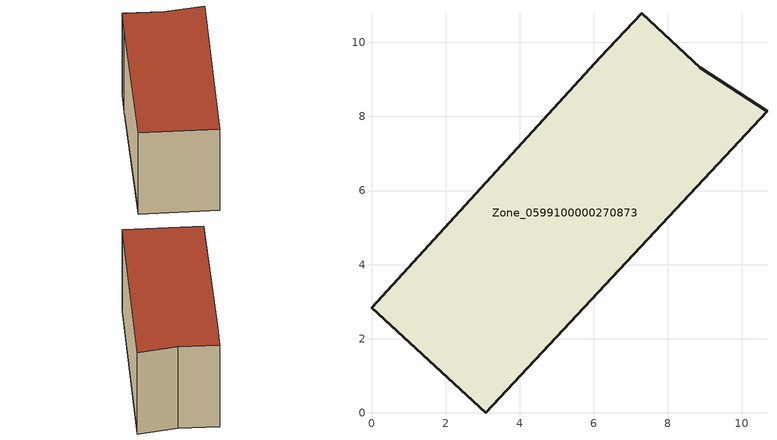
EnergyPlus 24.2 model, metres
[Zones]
Zone_0599100000270873
 floor ground (C_G): 10.68,8.14 3.08,0 0,2.84 6.18,9.6 7.3,10.79 8.88,9.32 z0
 wall outside (C_F): 8.88,9.32 7.3,10.79 6.18,9.6 0,2.84 3.08,0 10.68,8.14 8.88,9.32 z0:5.08
 roof outside (C_R): 3.08,0 10.68,8.14 8.88,9.32 7.3,10.79 6.18,9.6 0,2.84 z5.08
[BUILDING]
Pand.0599100000270873: North Axis=0; Terrain=City; Loads Convergence Tolerance Value=0.04; Temperature Convergence Tolerance Value=0.4; Solar Distribution=FullExterior; Maximum Number of Warmup Days=25; Minimum Number of Warmup Days=1
[Site:Location]
Rotterdam.The.Hague.AP_ZH_NLD Design_Conditions: Latitude=51.96; Longitude=4.45; Time Zone=1; Elevation=-4.5
[SITE:GROUNDTEMPERATURE:BUILDINGSURFACE]
18, 18, 18, 18, 18, 18, 18, 18, 18, 18, 18, 18
[MATERIAL] Thermal Absorptance=0.9; Solar Absorptance=0.7; Visible Absorptance=0.7
Name | Roughness | Thickness | Conductivity | Density | Specific Heat
G.TI.1946 | MediumSmooth | 0.15 | 1 | 540 | 1210
F.TI.1946 | Rough | 0.3 | 0.857143 | 1920 | 840
R.TI.1946 | MediumRough | 0.2 | 0.1 | 1500 | 1000
[CONSTRUCTION]
C_G: G.TI.1946
C_F: F.TI.1946
C_R: R.TI.1946
[ZONE]
Zone_0599100000270873: Type=1; Multiplier=1; Ceiling Height=Autocalculate; Volume=Autocalculate; Floor Area=autocalculate; Part of Total Floor Area=Yes
[ZONEINFILTRATION:DESIGNFLOWRATE]
Infil_Zone_0599100000270873: Zone or ZoneList or Space or SpaceList=Zone_0599100000270873; Schedule=AlwaysOn; Design Flow Rate Calculation Method=Flow/Area; Flow Rate per Floor Area=0.003; Constant Term Coefficient=1; Temperature Term Coefficient=0; Velocity Term Coefficient=0; Velocity Squared Term Coefficient=0
[HVACTEMPLATE:ZONE:IDEALLOADSAIRSYSTEM]
Zone_0599100000270873: Maximum Heating Supply Air Temperature=50; Minimum Cooling Supply Air Temperature=13; Maximum Heating Supply Air Humidity Ratio=0.0156; Minimum Cooling Supply Air Humidity Ratio=0.0077; Heating Limit=NoLimit; Cooling Limit=NoLimit; Dehumidification Control Type=ConstantSensibleHeatRatio; Cooling Sensible Heat Ratio=0.7; Dehumidification Setpoint=60; Humidification Control Type=None; Humidification Setpoint=30; Outdoor Air Method=None; Outdoor Air Flow Rate per Person=0.00944; Outdoor Air Flow Rate per Zone Floor Area=0; Outdoor Air Flow Rate per Zone=0; Demand Controlled Ventilation Type=None; Outdoor Air Economizer Type=NoEconomizer; Heat Recovery Type=None; Sensible Heat Recovery Effectiveness=0.7; Latent Heat Recovery Effectiveness=0.65
[ZONECONTROL:THERMOSTAT]
ThermostatControl_Zone_0599100000270873: Zone or ZoneList=Zone_0599100000270873; Control Type Schedule=DualSetpointControlType; Control 1=Thermostat_Zone_0599100000270873; Temperature Difference Between Cutout And Setpoint=0
[THERMOSTATSETPOINT:DUALSETPOINT]
Thermostat_Zone_0599100000270873: Heating Setpoint Temperature Schedule=HeatingSetpoint_Zone_0599100000270873; Cooling Setpoint Temperature Schedule=CoolingSetpoint_Zone_0599100000270873
[SCHEDULE:COMPACT]
HeatingSetpoint_Zone_0599100000270873: Through: 12/31, For: AllDays, Until: 24:00, 21
CoolingSetpoint_Zone_0599100000270873: Through: 12/31, For: AllDays, Until: 24:00, 24
DualSetpointControlType: Through: 12/31, For: AllDays, Until: 24:00, 4
AlwaysOn: Through: 12/31, For: AllDays, Until: 24:00, 1
